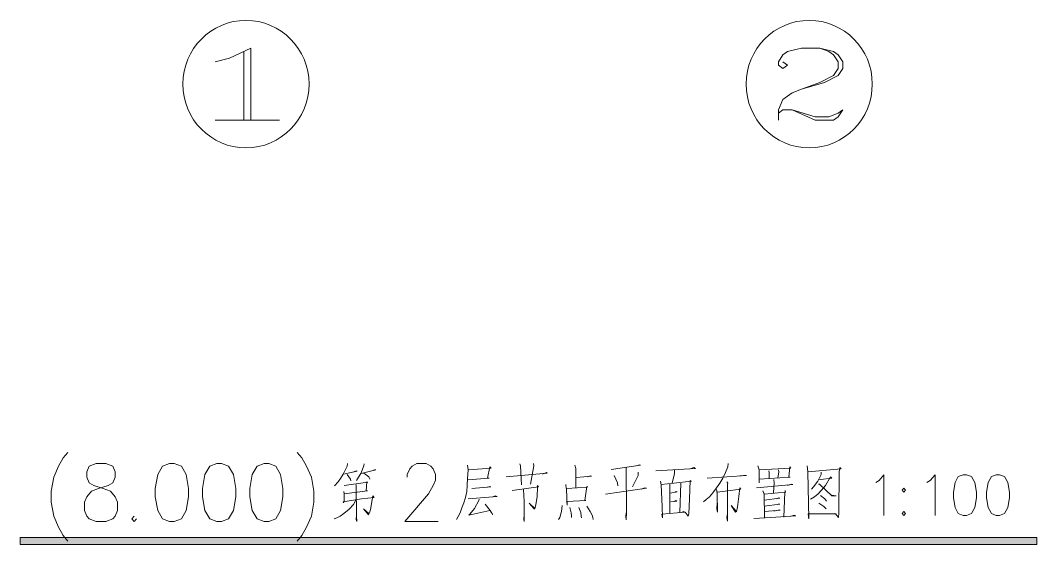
# Model space of a CAD drawing. Header units: millimetres. Extents: x 0 to 586, y 0 to 414.
# Drawn here: x 253.3 to 315.6, y 256 to 288.1 of the extents above; entities that cross this region are included whole.
import ezdxf

# ---------------------------------------------------------------- set-up
doc = ezdxf.new("R2010")
doc.units = ezdxf.units.MM

msp = doc.modelspace()

# ---------------------------------------------------------------- hatches: boundary and pattern name
h = msp.add_hatch(color=0)
h.dxf.hatch_style = 2
h.paths.add_polyline_path([(253.308556, 256.028472), (253.308556, 256.472972), (315.570306, 256.472972), (315.570306, 256.028472)])

# ---------------------------------------------------------------- linework, layer by layer
at = {"color": 0, "lineweight": 0}
for points in [[(265.2395, 285.587722), (266.114389, 285.799389), (267.43025, 286.430861), (267.43025, 282.014083)], [(300.026917, 285.587722), (300.309139, 285.379583), (300.026917, 285.167917), (299.744694, 285.379583), (299.744694, 285.587722), (300.026917, 286.011056), (300.309139, 286.219194), (301.155806, 286.430861), (302.281167, 286.430861), (303.127833, 286.219194), (303.406528, 286.011056), (303.68875, 285.587722), (303.68875, 285.167917), (303.406528, 284.748111), (302.563389, 284.328306), (301.155806, 283.904972), (300.591361, 283.696833), (300.026917, 283.277028), (299.744694, 282.645556), (299.744694, 282.014083)], [(302.281167, 286.430861), (302.845611, 286.219194), (303.127833, 286.011056), (303.406528, 285.587722), (303.406528, 285.167917), (303.127833, 284.748111), (302.281167, 284.328306), (301.155806, 283.904972)], [(266.992806, 286.219194), (266.992806, 282.014083)], [(299.744694, 282.433889), (300.026917, 282.645556), (300.591361, 282.645556), (301.998944, 282.222222), (302.845611, 282.222222), (303.406528, 282.433889), (303.68875, 282.645556)], [(300.591361, 282.645556), (301.998944, 282.014083), (303.127833, 282.014083), (303.406528, 282.222222), (303.68875, 282.645556)], [(265.2395, 282.014083), (269.183556, 282.014083)], [(256.218972, 261.676444), (255.929694, 261.337778), (255.640417, 260.829778), (255.351139, 260.152444), (255.2065, 259.30225), (255.2065, 258.624917), (255.351139, 257.77825), (255.640417, 257.097389), (255.929694, 256.589389), (256.218972, 256.250722)], [(270.266583, 261.676444), (270.555861, 261.337778), (270.848667, 260.829778), (271.137944, 260.152444), (271.282583, 259.30225), (271.282583, 258.624917), (271.137944, 257.77825), (270.848667, 257.097389), (270.555861, 256.589389), (270.266583, 256.250722)], [(273.349861, 260.999111), (273.325167, 260.829778), (273.085278, 260.353528), (272.919472, 260.074833), (272.774833, 259.877278), (272.559639, 259.626806)], [(274.379972, 260.970889), (274.355278, 260.858), (274.164778, 260.38175), (274.020139, 260.1595), (273.900194, 259.961944)], [(277.015222, 260.152444), (277.015222, 260.321778), (277.159861, 260.660444), (277.3045, 260.829778), (277.593778, 260.999111), (278.172333, 260.999111), (278.461611, 260.829778), (278.60625, 260.660444), (278.750889, 260.321778), (278.750889, 259.983111), (278.60625, 259.644444), (278.316972, 259.132917), (276.870583, 257.439583), (278.895528, 257.439583)], [(280.698222, 260.886222), (280.747611, 260.607528), (280.698222, 260.074833), (280.677056, 259.655028), (280.652361, 259.288139), (280.578278, 258.924778), (280.483028, 258.586111), (280.363083, 258.279194), (280.243139, 257.972278), (280.123194, 257.7465), (280.027944, 257.577167)], [(283.9085, 260.970889), (283.954361, 260.858), (284.00375, 259.68325)], [(284.744583, 260.999111), (284.769278, 260.858), (284.554083, 259.736167)], [(287.284583, 260.886222), (287.333972, 260.692194), (287.333972, 259.513917)], [(289.510611, 260.63575), (291.30625, 260.886222), (291.235694, 260.914444), (291.066361, 260.858)], [(296.672, 260.999111), (296.647306, 260.801556), (296.502667, 260.438194), (296.336861, 260.103056), (296.167528, 259.792611), (295.952333, 259.513917), (295.737139, 259.203472), (295.521944, 258.953), (295.331444, 258.783667), (295.162111, 258.642556)], [(273.109972, 260.353528), (273.946056, 260.522861), (273.8755, 260.551083), (273.730861, 260.494639)], [(273.325167, 260.325306), (273.540361, 260.046611), (273.565056, 259.933722)], [(274.185944, 260.38175), (275.096111, 260.607528), (275.000861, 260.607528), (274.835056, 260.551083)], [(274.355278, 260.409972), (274.665722, 260.187722), (274.715111, 260.046611)], [(280.772306, 260.607528), (282.158722, 260.720417), (282.063472, 260.801556), (281.918833, 260.103056), (282.038778, 260.103056), (280.722917, 259.990167)], [(285.298444, 260.353528), (285.534806, 260.438194), (285.584194, 260.409972), (283.068889, 260.187722)], [(289.679944, 260.268861), (289.895139, 259.820833), (289.919833, 259.626806)], [(290.420778, 260.748639), (290.445472, 258.0005), (290.420778, 257.548944), (290.396083, 257.7465), (290.420778, 257.972278)], [(291.165139, 260.466417), (291.165139, 260.268861), (290.805306, 259.570361)], [(292.241111, 260.551083), (294.661167, 260.692194), (294.562389, 260.748639), (294.347194, 260.663972)], [(293.391167, 260.579306), (293.391167, 260.38175), (293.246528, 259.792611)], [(295.377306, 260.103056), (297.797361, 260.268861), (297.606861, 260.268861), (297.412833, 260.240639)], [(298.492333, 260.858), (298.562889, 260.607528), (298.562889, 260.018389), (298.562889, 259.990167), (298.562889, 259.820833), (298.562889, 259.990167), (298.562889, 260.046611), (300.478472, 260.1595), (300.383222, 260.1595), (300.453778, 260.801556), (300.503167, 260.720417), (298.562889, 260.607528)], [(299.162611, 260.551083), (299.187306, 260.438194), (299.187306, 260.103056)], [(299.758806, 260.607528), (299.7835, 260.494639), (299.712944, 260.103056)], [(301.508583, 260.858), (301.557972, 260.494639), (301.603833, 257.605389), (301.579139, 257.915833), (303.279528, 257.915833), (303.159583, 257.944056), (302.919694, 257.915833)], [(301.579139, 260.494639), (303.5935, 260.663972), (303.519417, 260.748639), (303.473556, 260.494639), (303.448861, 257.972278), (303.424167, 257.690056), (303.254833, 257.915833)], [(302.369361, 260.466417), (302.369361, 260.325306), (302.154167, 259.9055), (301.893111, 259.570361), (301.773167, 259.42925)], [(305.710167, 259.834944), (305.91125, 259.954889), (306.214639, 260.311194), (306.214639, 257.817056)], [(308.846361, 259.834944), (309.050972, 259.954889), (309.354361, 260.311194), (309.354361, 257.817056)], [(273.155833, 259.655028), (274.595167, 259.849056), (274.545778, 259.877278), (274.499917, 259.316361), (274.570472, 259.316361), (273.155833, 259.147028), (273.134667, 259.288139), (273.155833, 259.147028), (273.155833, 258.670778), (273.109972, 258.586111), (273.085278, 258.642556), (274.210639, 258.840111), (274.976167, 258.924778), (274.905611, 259.009444), (274.835056, 258.670778), (274.785667, 258.279194), (274.715111, 258.025194), (274.641028, 257.859389), (274.330583, 258.22275), (274.665722, 257.944056)], [(273.8755, 259.707944), (273.900194, 257.7465), (273.924889, 257.439583), (273.8755, 257.577167), (273.900194, 257.831167)], [(283.428722, 259.344583), (285.058556, 259.570361), (284.984472, 259.655028), (284.984472, 259.570361), (284.963306, 258.953), (284.889222, 258.47675), (284.818667, 258.22275), (284.793972, 258.22275), (284.483528, 258.561417), (284.818667, 258.250972)], [(286.73425, 259.707944), (286.73425, 259.655028), (286.758944, 259.401028), (286.804806, 258.448528), (286.780111, 258.670778), (287.954861, 258.727222), (287.884306, 258.727222), (288.00425, 259.598583), (288.050111, 259.542139), (286.780111, 259.457472)], [(287.355139, 260.131278), (288.29, 260.215944), (288.219444, 260.240639), (288.074806, 260.187722)], [(292.530389, 259.9055), (292.57625, 259.68325), (292.625639, 258.363861), (292.646806, 257.661833), (292.600944, 257.887611), (294.012056, 258.025194), (293.9415, 258.053417), (293.821556, 258.0005)], [(294.03675, 258.025194), (294.22725, 257.774722), (294.251944, 257.915833), (294.301333, 258.840111), (294.347194, 259.961944), (294.421278, 259.9055), (293.341778, 259.792611), (292.57625, 259.707944)], [(293.101889, 259.736167), (293.101889, 257.972278)], [(293.772167, 259.792611), (293.701611, 258.0005)], [(296.597917, 259.877278), (296.647306, 259.792611), (296.622611, 259.736167), (296.622611, 257.464278), (296.597917, 257.690056), (296.622611, 257.944056)], [(298.397083, 259.513917), (300.623111, 259.707944), (300.549028, 259.736167), (300.312667, 259.655028)], [(299.473056, 260.018389), (299.49775, 259.820833), (299.448361, 259.203472)], [(302.249417, 260.046611), (302.348194, 260.018389), (303.018472, 260.103056), (302.944389, 260.187722), (302.633944, 259.655028), (302.394056, 259.372806), (302.178861, 259.147028), (301.963667, 258.953), (301.723778, 258.811889)], [(302.203556, 259.736167), (302.274111, 259.736167), (303.018472, 259.009444), (303.279528, 259.009444), (303.018472, 259.065889), (302.898528, 259.122333)], [(280.747611, 258.840111), (282.518556, 258.981222), (282.398611, 259.009444), (282.2575, 258.953)], [(280.962806, 259.457472), (282.137556, 259.570361), (282.063472, 259.598583), (281.943528, 259.542139)], [(284.123694, 259.401028), (284.173083, 258.670778), (284.173083, 258.081639), (284.173083, 257.577167), (284.173083, 257.439583), (284.148389, 257.577167), (284.173083, 257.887611)], [(289.150778, 259.122333), (291.666083, 259.485694), (291.546139, 259.513917), (291.380333, 259.42925)], [(293.126583, 259.17525), (293.556972, 259.259917), (293.486417, 259.288139), (293.415861, 259.231694)], [(295.952333, 259.401028), (296.001722, 259.17525), (296.026417, 258.025194), (295.977028, 258.22275), (296.001722, 258.561417)], [(296.001722, 259.231694), (297.437528, 259.42925), (297.388139, 259.513917), (297.317583, 258.981222), (297.271722, 258.47675), (297.222333, 258.22275), (297.172944, 258.053417), (297.127083, 258.025194), (296.8625, 258.420306), (297.151778, 258.081639)], [(298.898028, 257.661833), (298.873333, 259.147028), (298.802778, 259.316361), (298.873333, 259.122333), (300.168028, 259.231694), (300.168028, 259.344583), (300.192722, 259.231694), (300.143333, 259.231694), (300.072778, 257.718278)], [(302.3235, 259.037667), (302.584556, 258.840111), (302.7045, 258.699)], [(273.8755, 258.783667), (273.709694, 258.47675), (273.445111, 258.194528), (273.134667, 257.944056), (272.894778, 257.774722), (272.70075, 257.661833), (272.534944, 257.605389)], [(281.417889, 258.811889), (281.393194, 258.727222), (281.128611, 258.250972), (280.842861, 257.887611), (280.793472, 257.831167), (282.063472, 258.109861)], [(281.777722, 258.504972), (282.088167, 258.109861), (282.158722, 258.025194), (282.208111, 257.944056), (282.232806, 257.859389)], [(286.494361, 258.420306), (286.469667, 258.053417), (286.423806, 257.915833), (286.349722, 257.690056), (286.279167, 257.577167)], [(288.00425, 258.392083), (288.219444, 258.053417), (288.339389, 257.831167), (288.38525, 257.690056), (288.409944, 257.577167)], [(293.151278, 258.642556), (293.535806, 258.699), (293.461722, 258.727222), (293.391167, 258.670778)], [(298.873333, 258.755444), (299.832889, 258.868333), (299.758806, 258.896556), (299.617694, 258.840111)], [(298.873333, 258.392083), (299.832889, 258.504972), (299.758806, 258.533194)], [(302.22825, 258.561417), (302.538694, 258.363861), (302.683333, 258.22275)], [(260.275917, 257.77825), (260.131278, 257.608917), (260.275917, 257.439583), (260.420556, 257.608917)], [(286.974139, 258.307417), (287.044694, 257.972278), (287.069389, 257.802944), (287.069389, 257.690056)], [(287.524472, 258.307417), (287.644417, 258.0005), (287.669111, 257.774722), (287.690278, 257.661833)], [(300.527861, 257.774722), (300.718361, 257.831167), (300.813611, 257.802944), (299.282556, 257.690056), (298.252444, 257.633611)], [(298.898028, 258.053417), (299.857583, 258.138083), (299.808194, 258.166306), (299.473056, 258.081639)]]:
    msp.add_lwpolyline(points, dxfattribs=at)
for points in [[(257.958167, 260.999111), (257.52425, 260.829778), (257.379611, 260.491111), (257.379611, 260.152444), (257.52425, 259.813778), (257.813528, 259.644444), (258.392083, 259.471583), (258.826, 259.30225), (259.118806, 258.963583), (259.263444, 258.624917), (259.263444, 258.116917), (259.118806, 257.77825), (258.970639, 257.608917), (258.536722, 257.439583), (257.958167, 257.439583), (257.52425, 257.608917), (257.379611, 257.77825), (257.234972, 258.116917), (257.234972, 258.624917), (257.379611, 258.963583), (257.668889, 259.30225), (258.102806, 259.471583), (258.681361, 259.644444), (258.970639, 259.813778), (259.118806, 260.152444), (259.118806, 260.491111), (258.970639, 260.829778), (258.536722, 260.999111)], [(262.449028, 260.999111), (262.015111, 260.829778), (261.722306, 260.321778), (261.577667, 259.471583), (261.577667, 258.963583), (261.722306, 258.116917), (262.015111, 257.608917), (262.449028, 257.439583), (262.738306, 257.439583), (263.172222, 257.608917), (263.4615, 258.116917), (263.606139, 258.963583), (263.606139, 259.471583), (263.4615, 260.321778), (263.172222, 260.829778), (262.738306, 260.999111)], [(265.345333, 260.999111), (264.911417, 260.829778), (264.618611, 260.321778), (264.473972, 259.471583), (264.473972, 258.963583), (264.618611, 258.116917), (264.911417, 257.608917), (265.345333, 257.439583), (265.634611, 257.439583), (266.068528, 257.608917), (266.357806, 258.116917), (266.502444, 258.963583), (266.502444, 259.471583), (266.357806, 260.321778), (266.068528, 260.829778), (265.634611, 260.999111)], [(268.241639, 260.999111), (267.807722, 260.829778), (267.514917, 260.321778), (267.370278, 259.471583), (267.370278, 258.963583), (267.514917, 258.116917), (267.807722, 257.608917), (268.241639, 257.439583), (268.530917, 257.439583), (268.964833, 257.608917), (269.254111, 258.116917), (269.39875, 258.963583), (269.39875, 259.471583), (269.254111, 260.321778), (268.964833, 260.829778), (268.530917, 260.999111)], [(311.072389, 260.311194), (310.769, 260.19125), (310.567917, 259.834944), (310.465611, 259.242278), (310.465611, 258.885972), (310.567917, 258.293306), (310.769, 257.937), (311.072389, 257.817056), (311.273472, 257.817056), (311.580389, 257.937), (311.781472, 258.293306), (311.883778, 258.885972), (311.883778, 259.242278), (311.781472, 259.834944), (311.580389, 260.19125), (311.273472, 260.311194)], [(313.097333, 260.311194), (312.793944, 260.19125), (312.589333, 259.834944), (312.490556, 259.242278), (312.490556, 258.885972), (312.589333, 258.293306), (312.793944, 257.937), (313.097333, 257.817056), (313.298417, 257.817056), (313.601806, 257.937), (313.806417, 258.293306), (313.905194, 258.885972), (313.905194, 259.242278), (313.806417, 259.834944), (313.601806, 260.19125), (313.298417, 260.311194)], [(307.431722, 259.478639), (307.329417, 259.358694), (307.431722, 259.242278), (307.5305, 259.358694)], [(307.431722, 258.053417), (307.329417, 257.937), (307.431722, 257.817056), (307.5305, 257.937)], [(253.308556, 256.028472), (253.308556, 256.472972), (315.570306, 256.472972), (315.570306, 256.028472)]]:
    msp.add_lwpolyline(points, close=True, dxfattribs=at)
for centre, ratio in [((267.130389, 284.220708), 0.989607), ((301.637347, 284.220708), 0.990059)]:
    msp.add_ellipse(centre, major_axis=(0, 3.903486), ratio=ratio, start_param=0, end_param=6.283185, dxfattribs=at)

doc.saveas('drawing.dxf')
